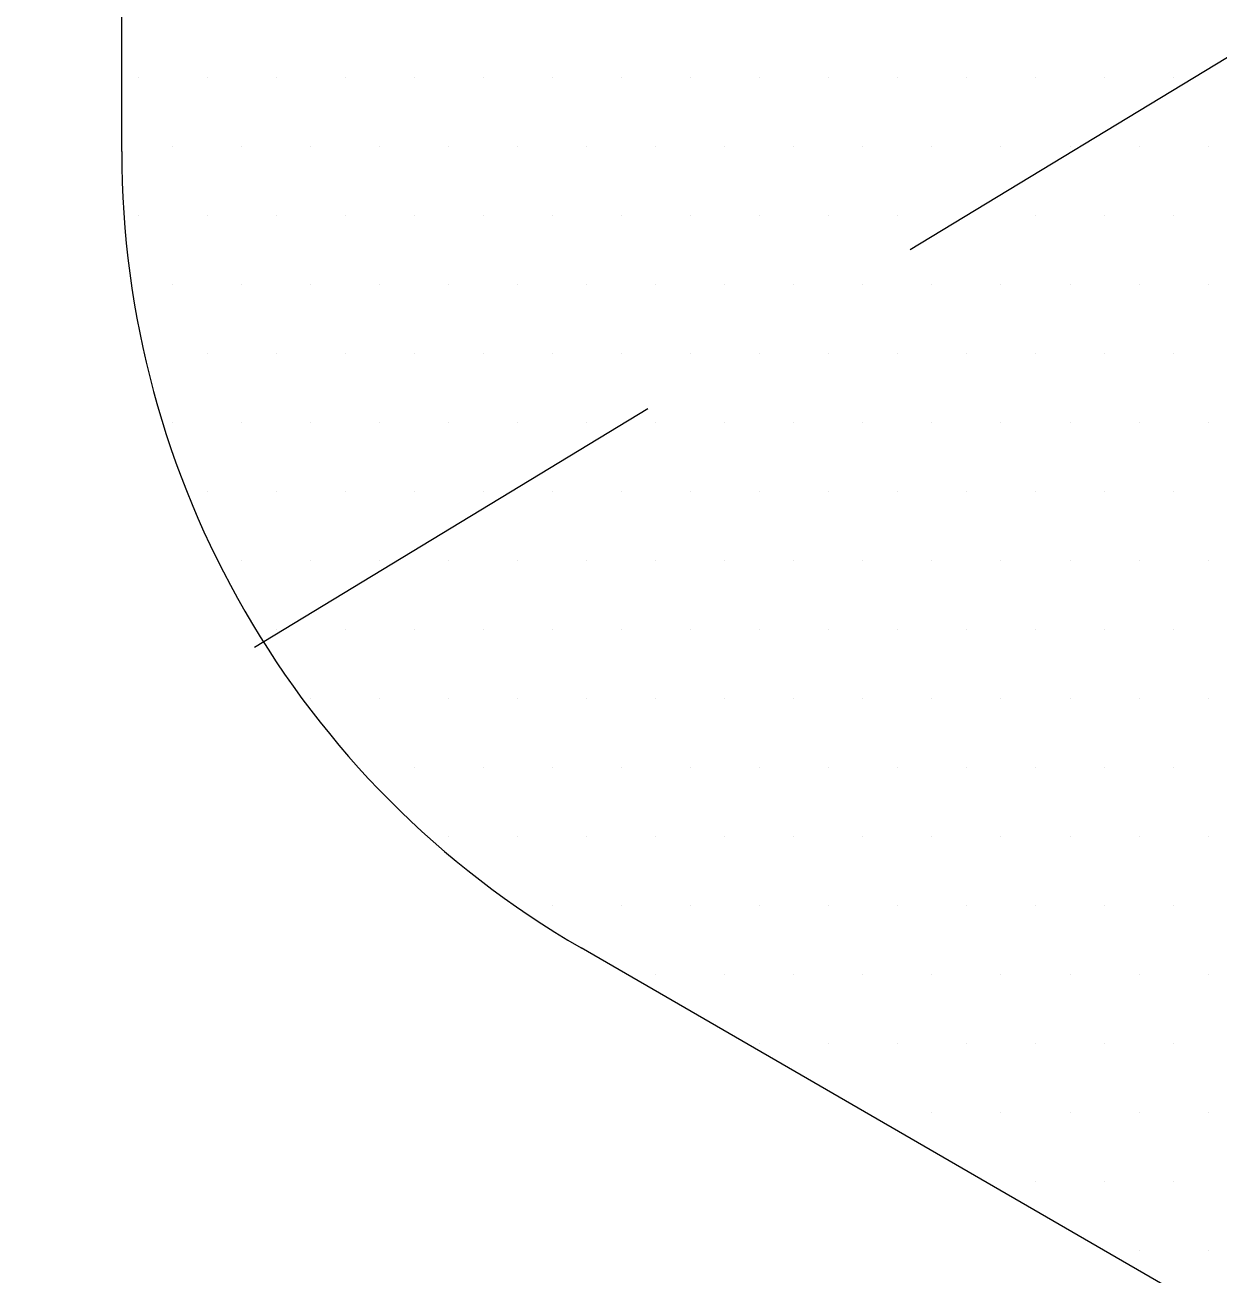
# Model space of a CAD drawing. Extents: x -1328 to 5679, y -4611 to 1603.
# Drawn here: x 729.91 to 753.29, y 932.1 to 956.55 of the extents above; entities that cross this region are included whole.
import ezdxf

# ---------------------------------------------------------------- set-up
doc = ezdxf.new("R2010")
doc.units = 0
doc.header["$MEASUREMENT"] = 0
doc.linetypes.add('AI-Linetype-52', pattern=[15, 9, -6])
for name, color, linetype, lineweight in [('.ATI-HATCH', 7, 'Continuous', 0), ('G-ANNO-TTLB', 7, 'Continuous', 0), ('TYVEK', 7, 'Continuous', 0)]:
    doc.layers.add(name, color=color, linetype=linetype, lineweight=lineweight)

# ---------------------------------------------------------------- blocks, each defined once
blk = doc.blocks.new('Block_249')
at = {"layer": '.ATI-HATCH'}
blk.add_open_spline([(781.09, 915.183), (781.09, 915.183), (809.864, 898.538), (809.864, 898.538), (809.864, 898.538), (835.933, 883.458), (835.933, 883.458), (844.539, 878.479), (855.552, 881.42), (860.53, 890.026), (862.115, 892.766), (862.95, 895.875), (862.95, 899.041), (862.95, 899.041), (862.95, 932.47), (862.95, 932.47), (862.95, 932.47), (836.886, 947.394), (836.886, 947.394), (836.886, 947.394), (836.886, 947.382), (836.886, 947.382), (836.886, 947.382), (836.886, 908.698), (836.886, 908.698), (836.886, 908.698), (809.864, 924.33), (809.864, 924.33), (809.864, 924.33), (754.117, 956.579), (754.117, 956.579), (754.117, 956.579), (754.202, 956.627), (754.202, 956.627), (754.202, 956.627), (754.202, 984.85), (754.202, 984.85), (754.202, 984.85), (731.804, 997.691), (731.804, 997.691), (731.804, 997.691), (731.804, 954.078), (731.804, 954.078), (731.804, 947.652), (735.23, 941.713), (740.792, 938.495), (740.792, 938.495), (781.09, 915.183), (781.09, 915.183)], degree=3, knots=[0, 0, 0, 0, 1, 1, 1, 2, 2, 2, 3, 3, 3, 4, 4, 4, 5, 5, 5, 6, 6, 6, 7, 7, 7, 8, 8, 8, 9, 9, 9, 10, 10, 10, 11, 11, 11, 12, 12, 12, 13, 13, 13, 14, 14, 14, 15, 15, 15, 16, 16, 16, 16], dxfattribs=at)
at = {"layer": '.ATI-HATCH', "color": 8, "lineweight": 0, "true_color": 0x808080}
for points in [[(732.125, 955.53), (732.125, 955.53), (732.125, 955.53), (732.125, 955.53)], [(733.476, 955.53), (733.476, 955.53), (733.476, 955.53), (733.476, 955.53)], [(734.826, 955.53), (734.826, 955.53), (734.826, 955.53), (734.826, 955.53)], [(736.176, 955.53), (736.176, 955.53), (736.176, 955.53), (736.176, 955.53)], [(737.526, 955.53), (737.526, 955.53), (737.526, 955.53), (737.526, 955.53)], [(738.876, 955.53), (738.876, 955.53), (738.876, 955.53), (738.876, 955.53)], [(740.227, 955.53), (740.227, 955.53), (740.227, 955.53), (740.227, 955.53)], [(741.577, 955.53), (741.577, 955.53), (741.577, 955.53), (741.577, 955.53)], [(742.927, 955.53), (742.927, 955.53), (742.927, 955.53), (742.927, 955.53)], [(744.277, 955.53), (744.277, 955.53), (744.277, 955.53), (744.277, 955.53)], [(745.627, 955.53), (745.627, 955.53), (745.627, 955.53), (745.627, 955.53)], [(746.978, 955.53), (746.978, 955.53), (746.978, 955.53), (746.978, 955.53)], [(748.328, 955.53), (748.328, 955.53), (748.328, 955.53), (748.328, 955.53)], [(749.678, 955.53), (749.678, 955.53), (749.678, 955.53), (749.678, 955.53)], [(751.028, 955.53), (751.028, 955.53), (751.028, 955.53), (751.028, 955.53)], [(752.378, 955.53), (752.378, 955.53), (752.378, 955.53), (752.378, 955.53)], [(732.801, 954.18), (732.801, 954.18), (732.801, 954.18), (732.801, 954.18)], [(734.151, 954.18), (734.151, 954.18), (734.151, 954.18), (734.151, 954.18)], [(735.501, 954.18), (735.501, 954.18), (735.501, 954.18), (735.501, 954.18)], [(736.851, 954.18), (736.851, 954.18), (736.851, 954.18), (736.851, 954.18)], [(738.201, 954.18), (738.201, 954.18), (738.201, 954.18), (738.201, 954.18)], [(739.552, 954.18), (739.552, 954.18), (739.552, 954.18), (739.552, 954.18)], [(740.902, 954.18), (740.902, 954.18), (740.902, 954.18), (740.902, 954.18)], [(742.252, 954.18), (742.252, 954.18), (742.252, 954.18), (742.252, 954.18)], [(743.602, 954.18), (743.602, 954.18), (743.602, 954.18), (743.602, 954.18)], [(744.952, 954.18), (744.952, 954.18), (744.952, 954.18), (744.952, 954.18)], [(746.303, 954.18), (746.303, 954.18), (746.303, 954.18), (746.303, 954.18)], [(747.653, 954.18), (747.653, 954.18), (747.653, 954.18), (747.653, 954.18)], [(749.003, 954.18), (749.003, 954.18), (749.003, 954.18), (749.003, 954.18)], [(750.353, 954.18), (750.353, 954.18), (750.353, 954.18), (750.353, 954.18)], [(751.703, 954.18), (751.703, 954.18), (751.703, 954.18), (751.703, 954.18)], [(753.054, 954.18), (753.054, 954.18), (753.054, 954.18), (753.054, 954.18)], [(732.125, 952.83), (732.125, 952.83), (732.125, 952.83), (732.125, 952.83)], [(733.476, 952.83), (733.476, 952.83), (733.476, 952.83), (733.476, 952.83)], [(734.826, 952.83), (734.826, 952.83), (734.826, 952.83), (734.826, 952.83)], [(736.176, 952.83), (736.176, 952.83), (736.176, 952.83), (736.176, 952.83)], [(737.526, 952.83), (737.526, 952.83), (737.526, 952.83), (737.526, 952.83)], [(738.876, 952.83), (738.876, 952.83), (738.876, 952.83), (738.876, 952.83)], [(740.227, 952.83), (740.227, 952.83), (740.227, 952.83), (740.227, 952.83)], [(741.577, 952.83), (741.577, 952.83), (741.577, 952.83), (741.577, 952.83)], [(742.927, 952.83), (742.927, 952.83), (742.927, 952.83), (742.927, 952.83)], [(744.277, 952.83), (744.277, 952.83), (744.277, 952.83), (744.277, 952.83)], [(745.627, 952.83), (745.627, 952.83), (745.627, 952.83), (745.627, 952.83)], [(746.978, 952.83), (746.978, 952.83), (746.978, 952.83), (746.978, 952.83)], [(748.328, 952.83), (748.328, 952.83), (748.328, 952.83), (748.328, 952.83)], [(749.678, 952.83), (749.678, 952.83), (749.678, 952.83), (749.678, 952.83)], [(751.028, 952.83), (751.028, 952.83), (751.028, 952.83), (751.028, 952.83)], [(752.378, 952.83), (752.378, 952.83), (752.378, 952.83), (752.378, 952.83)], [(732.801, 951.48), (732.801, 951.48), (732.801, 951.48), (732.801, 951.48)], [(734.151, 951.48), (734.151, 951.48), (734.151, 951.48), (734.151, 951.48)], [(735.501, 951.48), (735.501, 951.48), (735.501, 951.48), (735.501, 951.48)], [(736.851, 951.48), (736.851, 951.48), (736.851, 951.48), (736.851, 951.48)], [(738.201, 951.48), (738.201, 951.48), (738.201, 951.48), (738.201, 951.48)], [(739.552, 951.48), (739.552, 951.48), (739.552, 951.48), (739.552, 951.48)], [(740.902, 951.48), (740.902, 951.48), (740.902, 951.48), (740.902, 951.48)], [(742.252, 951.48), (742.252, 951.48), (742.252, 951.48), (742.252, 951.48)], [(743.602, 951.48), (743.602, 951.48), (743.602, 951.48), (743.602, 951.48)], [(744.952, 951.48), (744.952, 951.48), (744.952, 951.48), (744.952, 951.48)], [(746.303, 951.48), (746.303, 951.48), (746.303, 951.48), (746.303, 951.48)], [(747.653, 951.48), (747.653, 951.48), (747.653, 951.48), (747.653, 951.48)], [(749.003, 951.48), (749.003, 951.48), (749.003, 951.48), (749.003, 951.48)], [(750.353, 951.48), (750.353, 951.48), (750.353, 951.48), (750.353, 951.48)], [(751.703, 951.48), (751.703, 951.48), (751.703, 951.48), (751.703, 951.48)], [(753.054, 951.48), (753.054, 951.48), (753.054, 951.48), (753.054, 951.48)], [(733.476, 950.13), (733.476, 950.13), (733.476, 950.13), (733.476, 950.13)], [(734.826, 950.13), (734.826, 950.13), (734.826, 950.13), (734.826, 950.13)], [(736.176, 950.13), (736.176, 950.13), (736.176, 950.13), (736.176, 950.13)], [(737.526, 950.13), (737.526, 950.13), (737.526, 950.13), (737.526, 950.13)], [(738.876, 950.13), (738.876, 950.13), (738.876, 950.13), (738.876, 950.13)], [(740.227, 950.13), (740.227, 950.13), (740.227, 950.13), (740.227, 950.13)], [(741.577, 950.13), (741.577, 950.13), (741.577, 950.13), (741.577, 950.13)], [(742.927, 950.13), (742.927, 950.13), (742.927, 950.13), (742.927, 950.13)], [(744.277, 950.13), (744.277, 950.13), (744.277, 950.13), (744.277, 950.13)], [(745.627, 950.13), (745.627, 950.13), (745.627, 950.13), (745.627, 950.13)], [(746.978, 950.13), (746.978, 950.13), (746.978, 950.13), (746.978, 950.13)], [(748.328, 950.13), (748.328, 950.13), (748.328, 950.13), (748.328, 950.13)], [(749.678, 950.13), (749.678, 950.13), (749.678, 950.13), (749.678, 950.13)], [(751.028, 950.13), (751.028, 950.13), (751.028, 950.13), (751.028, 950.13)], [(752.378, 950.13), (752.378, 950.13), (752.378, 950.13), (752.378, 950.13)], [(732.801, 948.779), (732.801, 948.779), (732.801, 948.779), (732.801, 948.779)], [(734.151, 948.779), (734.151, 948.779), (734.151, 948.779), (734.151, 948.779)], [(735.501, 948.779), (735.501, 948.779), (735.501, 948.779), (735.501, 948.779)], [(736.851, 948.779), (736.851, 948.779), (736.851, 948.779), (736.851, 948.779)], [(738.201, 948.779), (738.201, 948.779), (738.201, 948.779), (738.201, 948.779)], [(739.552, 948.779), (739.552, 948.779), (739.552, 948.779), (739.552, 948.779)], [(740.902, 948.779), (740.902, 948.779), (740.902, 948.779), (740.902, 948.779)], [(742.252, 948.779), (742.252, 948.779), (742.252, 948.779), (742.252, 948.779)], [(743.602, 948.779), (743.602, 948.779), (743.602, 948.779), (743.602, 948.779)], [(744.952, 948.779), (744.952, 948.779), (744.952, 948.779), (744.952, 948.779)], [(746.303, 948.779), (746.303, 948.779), (746.303, 948.779), (746.303, 948.779)], [(747.653, 948.779), (747.653, 948.779), (747.653, 948.779), (747.653, 948.779)], [(749.003, 948.779), (749.003, 948.779), (749.003, 948.779), (749.003, 948.779)], [(750.353, 948.779), (750.353, 948.779), (750.353, 948.779), (750.353, 948.779)], [(751.703, 948.779), (751.703, 948.779), (751.703, 948.779), (751.703, 948.779)], [(753.054, 948.779), (753.054, 948.779), (753.054, 948.779), (753.054, 948.779)], [(733.476, 947.429), (733.476, 947.429), (733.476, 947.429), (733.476, 947.429)], [(734.826, 947.429), (734.826, 947.429), (734.826, 947.429), (734.826, 947.429)], [(736.176, 947.429), (736.176, 947.429), (736.176, 947.429), (736.176, 947.429)], [(737.526, 947.429), (737.526, 947.429), (737.526, 947.429), (737.526, 947.429)], [(738.876, 947.429), (738.876, 947.429), (738.876, 947.429), (738.876, 947.429)], [(740.227, 947.429), (740.227, 947.429), (740.227, 947.429), (740.227, 947.429)], [(741.577, 947.429), (741.577, 947.429), (741.577, 947.429), (741.577, 947.429)], [(742.927, 947.429), (742.927, 947.429), (742.927, 947.429), (742.927, 947.429)], [(744.277, 947.429), (744.277, 947.429), (744.277, 947.429), (744.277, 947.429)], [(745.627, 947.429), (745.627, 947.429), (745.627, 947.429), (745.627, 947.429)], [(746.978, 947.429), (746.978, 947.429), (746.978, 947.429), (746.978, 947.429)], [(748.328, 947.429), (748.328, 947.429), (748.328, 947.429), (748.328, 947.429)], [(749.678, 947.429), (749.678, 947.429), (749.678, 947.429), (749.678, 947.429)], [(751.028, 947.429), (751.028, 947.429), (751.028, 947.429), (751.028, 947.429)], [(752.378, 947.429), (752.378, 947.429), (752.378, 947.429), (752.378, 947.429)], [(734.151, 946.079), (734.151, 946.079), (734.151, 946.079), (734.151, 946.079)], [(735.501, 946.079), (735.501, 946.079), (735.501, 946.079), (735.501, 946.079)], [(736.851, 946.079), (736.851, 946.079), (736.851, 946.079), (736.851, 946.079)], [(738.201, 946.079), (738.201, 946.079), (738.201, 946.079), (738.201, 946.079)], [(739.552, 946.079), (739.552, 946.079), (739.552, 946.079), (739.552, 946.079)], [(740.902, 946.079), (740.902, 946.079), (740.902, 946.079), (740.902, 946.079)], [(742.252, 946.079), (742.252, 946.079), (742.252, 946.079), (742.252, 946.079)], [(743.602, 946.079), (743.602, 946.079), (743.602, 946.079), (743.602, 946.079)], [(744.952, 946.079), (744.952, 946.079), (744.952, 946.079), (744.952, 946.079)], [(746.303, 946.079), (746.303, 946.079), (746.303, 946.079), (746.303, 946.079)], [(747.653, 946.079), (747.653, 946.079), (747.653, 946.079), (747.653, 946.079)], [(749.003, 946.079), (749.003, 946.079), (749.003, 946.079), (749.003, 946.079)], [(750.353, 946.079), (750.353, 946.079), (750.353, 946.079), (750.353, 946.079)], [(751.703, 946.079), (751.703, 946.079), (751.703, 946.079), (751.703, 946.079)], [(753.054, 946.079), (753.054, 946.079), (753.054, 946.079), (753.054, 946.079)], [(734.826, 944.729), (734.826, 944.729), (734.826, 944.729), (734.826, 944.729)], [(736.176, 944.729), (736.176, 944.729), (736.176, 944.729), (736.176, 944.729)], [(737.526, 944.729), (737.526, 944.729), (737.526, 944.729), (737.526, 944.729)], [(738.876, 944.729), (738.876, 944.729), (738.876, 944.729), (738.876, 944.729)], [(740.227, 944.729), (740.227, 944.729), (740.227, 944.729), (740.227, 944.729)], [(741.577, 944.729), (741.577, 944.729), (741.577, 944.729), (741.577, 944.729)], [(742.927, 944.729), (742.927, 944.729), (742.927, 944.729), (742.927, 944.729)], [(744.277, 944.729), (744.277, 944.729), (744.277, 944.729), (744.277, 944.729)], [(745.627, 944.729), (745.627, 944.729), (745.627, 944.729), (745.627, 944.729)], [(746.978, 944.729), (746.978, 944.729), (746.978, 944.729), (746.978, 944.729)], [(748.328, 944.729), (748.328, 944.729), (748.328, 944.729), (748.328, 944.729)], [(749.678, 944.729), (749.678, 944.729), (749.678, 944.729), (749.678, 944.729)], [(751.028, 944.729), (751.028, 944.729), (751.028, 944.729), (751.028, 944.729)], [(752.378, 944.729), (752.378, 944.729), (752.378, 944.729), (752.378, 944.729)], [(735.501, 943.379), (735.501, 943.379), (735.501, 943.379), (735.501, 943.379)], [(736.851, 943.379), (736.851, 943.379), (736.851, 943.379), (736.851, 943.379)], [(738.201, 943.379), (738.201, 943.379), (738.201, 943.379), (738.201, 943.379)], [(739.552, 943.379), (739.552, 943.379), (739.552, 943.379), (739.552, 943.379)], [(740.902, 943.379), (740.902, 943.379), (740.902, 943.379), (740.902, 943.379)], [(742.252, 943.379), (742.252, 943.379), (742.252, 943.379), (742.252, 943.379)], [(743.602, 943.379), (743.602, 943.379), (743.602, 943.379), (743.602, 943.379)], [(744.952, 943.379), (744.952, 943.379), (744.952, 943.379), (744.952, 943.379)], [(746.303, 943.379), (746.303, 943.379), (746.303, 943.379), (746.303, 943.379)], [(747.653, 943.379), (747.653, 943.379), (747.653, 943.379), (747.653, 943.379)], [(749.003, 943.379), (749.003, 943.379), (749.003, 943.379), (749.003, 943.379)], [(750.353, 943.379), (750.353, 943.379), (750.353, 943.379), (750.353, 943.379)], [(751.703, 943.379), (751.703, 943.379), (751.703, 943.379), (751.703, 943.379)], [(753.054, 943.379), (753.054, 943.379), (753.054, 943.379), (753.054, 943.379)], [(737.526, 942.028), (737.526, 942.028), (737.526, 942.028), (737.526, 942.028)], [(738.876, 942.028), (738.876, 942.028), (738.876, 942.028), (738.876, 942.028)], [(740.227, 942.028), (740.227, 942.028), (740.227, 942.028), (740.227, 942.028)], [(741.577, 942.028), (741.577, 942.028), (741.577, 942.028), (741.577, 942.028)], [(742.927, 942.028), (742.927, 942.028), (742.927, 942.028), (742.927, 942.028)], [(744.277, 942.028), (744.277, 942.028), (744.277, 942.028), (744.277, 942.028)], [(745.627, 942.028), (745.627, 942.028), (745.627, 942.028), (745.627, 942.028)], [(746.978, 942.028), (746.978, 942.028), (746.978, 942.028), (746.978, 942.028)], [(748.328, 942.028), (748.328, 942.028), (748.328, 942.028), (748.328, 942.028)], [(749.678, 942.028), (749.678, 942.028), (749.678, 942.028), (749.678, 942.028)], [(751.028, 942.028), (751.028, 942.028), (751.028, 942.028), (751.028, 942.028)], [(752.378, 942.028), (752.378, 942.028), (752.378, 942.028), (752.378, 942.028)], [(738.201, 940.678), (738.201, 940.678), (738.201, 940.678), (738.201, 940.678)], [(739.552, 940.678), (739.552, 940.678), (739.552, 940.678), (739.552, 940.678)], [(740.902, 940.678), (740.902, 940.678), (740.902, 940.678), (740.902, 940.678)], [(742.252, 940.678), (742.252, 940.678), (742.252, 940.678), (742.252, 940.678)], [(743.602, 940.678), (743.602, 940.678), (743.602, 940.678), (743.602, 940.678)], [(744.952, 940.678), (744.952, 940.678), (744.952, 940.678), (744.952, 940.678)], [(746.303, 940.678), (746.303, 940.678), (746.303, 940.678), (746.303, 940.678)], [(747.653, 940.678), (747.653, 940.678), (747.653, 940.678), (747.653, 940.678)], [(749.003, 940.678), (749.003, 940.678), (749.003, 940.678), (749.003, 940.678)], [(750.353, 940.678), (750.353, 940.678), (750.353, 940.678), (750.353, 940.678)], [(751.703, 940.678), (751.703, 940.678), (751.703, 940.678), (751.703, 940.678)], [(753.054, 940.678), (753.054, 940.678), (753.054, 940.678), (753.054, 940.678)], [(740.227, 939.328), (740.227, 939.328), (740.227, 939.328), (740.227, 939.328)], [(741.577, 939.328), (741.577, 939.328), (741.577, 939.328), (741.577, 939.328)], [(742.927, 939.328), (742.927, 939.328), (742.927, 939.328), (742.927, 939.328)], [(744.277, 939.328), (744.277, 939.328), (744.277, 939.328), (744.277, 939.328)], [(745.627, 939.328), (745.627, 939.328), (745.627, 939.328), (745.627, 939.328)], [(746.978, 939.328), (746.978, 939.328), (746.978, 939.328), (746.978, 939.328)], [(748.328, 939.328), (748.328, 939.328), (748.328, 939.328), (748.328, 939.328)], [(749.678, 939.328), (749.678, 939.328), (749.678, 939.328), (749.678, 939.328)], [(751.028, 939.328), (751.028, 939.328), (751.028, 939.328), (751.028, 939.328)], [(752.378, 939.328), (752.378, 939.328), (752.378, 939.328), (752.378, 939.328)], [(742.252, 937.978), (742.252, 937.978), (742.252, 937.978), (742.252, 937.978)], [(743.602, 937.978), (743.602, 937.978), (743.602, 937.978), (743.602, 937.978)], [(744.952, 937.978), (744.952, 937.978), (744.952, 937.978), (744.952, 937.978)], [(746.303, 937.978), (746.303, 937.978), (746.303, 937.978), (746.303, 937.978)], [(747.653, 937.978), (747.653, 937.978), (747.653, 937.978), (747.653, 937.978)], [(749.003, 937.978), (749.003, 937.978), (749.003, 937.978), (749.003, 937.978)], [(750.353, 937.978), (750.353, 937.978), (750.353, 937.978), (750.353, 937.978)], [(751.703, 937.978), (751.703, 937.978), (751.703, 937.978), (751.703, 937.978)], [(753.054, 937.978), (753.054, 937.978), (753.054, 937.978), (753.054, 937.978)], [(744.277, 936.628), (744.277, 936.628), (744.277, 936.628), (744.277, 936.628)], [(745.627, 936.628), (745.627, 936.628), (745.627, 936.628), (745.627, 936.628)], [(746.978, 936.628), (746.978, 936.628), (746.978, 936.628), (746.978, 936.628)], [(748.328, 936.628), (748.328, 936.628), (748.328, 936.628), (748.328, 936.628)], [(749.678, 936.628), (749.678, 936.628), (749.678, 936.628), (749.678, 936.628)], [(751.028, 936.628), (751.028, 936.628), (751.028, 936.628), (751.028, 936.628)], [(752.378, 936.628), (752.378, 936.628), (752.378, 936.628), (752.378, 936.628)], [(747.653, 935.277), (747.653, 935.277), (747.653, 935.277), (747.653, 935.277)], [(749.003, 935.277), (749.003, 935.277), (749.003, 935.277), (749.003, 935.277)], [(750.353, 935.277), (750.353, 935.277), (750.353, 935.277), (750.353, 935.277)], [(751.703, 935.277), (751.703, 935.277), (751.703, 935.277), (751.703, 935.277)], [(753.054, 935.277), (753.054, 935.277), (753.054, 935.277), (753.054, 935.277)], [(749.678, 933.927), (749.678, 933.927), (749.678, 933.927), (749.678, 933.927)], [(751.028, 933.927), (751.028, 933.927), (751.028, 933.927), (751.028, 933.927)], [(752.378, 933.927), (752.378, 933.927), (752.378, 933.927), (752.378, 933.927)], [(751.703, 932.577), (751.703, 932.577), (751.703, 932.577), (751.703, 932.577)], [(753.054, 932.577), (753.054, 932.577), (753.054, 932.577), (753.054, 932.577)]]:
    blk.add_open_spline(points, degree=3, dxfattribs=at)

msp = doc.modelspace()

# ---------------------------------------------------------------- hatches: boundary and pattern name
at = {"layer": 'G-ANNO-TTLB', "true_color": 0xff00ff, "transparency": 33554687}
h = msp.add_hatch(color=6, dxfattribs=at)
edge = h.paths.add_edge_path()
edge.add_spline(control_points=[(1625.998, -853.91), (1625.998, -853.91), (-1303.52, -853.91), (-1303.52, -853.91), (-1303.52, -853.91), (-1303.52, 1603.09), (-1303.52, 1603.09), (-1303.52, 1603.09), (1625.998, 1603.09), (1625.998, 1603.09), (1625.998, 1603.09), (1625.998, -853.91), (1625.998, -853.91)], knot_values=[0, 0, 0, 0, 1, 1, 1, 2, 2, 2, 3, 3, 3, 4, 4, 4, 4], degree=3, periodic=0)
edge = h.paths.add_edge_path()
edge.add_spline(control_points=[(-1294.52, 1594.09), (-1294.52, 1594.09), (-1294.52, -844.91), (-1294.52, -844.91), (-1294.52, -844.91), (1616.998, -844.91), (1616.998, -844.91), (1616.998, -844.91), (1616.998, 1594.09), (1616.998, 1594.09), (1616.998, 1594.09), (-1294.52, 1594.09), (-1294.52, 1594.09)], knot_values=[0, 0, 0, 0, 1, 1, 1, 2, 2, 2, 3, 3, 3, 4, 4, 4, 4], degree=3, periodic=0)
edge.add_line((-1294.52, 1594.09), (-1294.52, 1594.09))

# ---------------------------------------------------------------- linework, layer by layer
at = {"layer": 'G-ANNO-TTLB'}
for points in [[(1625.998, -853.91), (1625.998, -853.91), (-1303.52, -853.91), (-1303.52, -853.91), (-1303.52, -853.91), (-1303.52, 1603.09), (-1303.52, 1603.09), (-1303.52, 1603.09), (1625.998, 1603.09), (1625.998, 1603.09), (1625.998, 1603.09), (1625.998, -853.91), (1625.998, -853.91)], [(-1294.52, 1594.09), (-1294.52, 1594.09), (-1294.52, -844.91), (-1294.52, -844.91), (-1294.52, -844.91), (1616.998, -844.91), (1616.998, -844.91), (1616.998, -844.91), (1616.998, 1594.09), (1616.998, 1594.09), (1616.998, 1594.09), (-1294.52, 1594.09), (-1294.52, 1594.09)]]:
    msp.add_open_spline(points, degree=3, knots=[0, 0, 0, 0, 1, 1, 1, 2, 2, 2, 3, 3, 3, 4, 4, 4, 4], dxfattribs=at)
at = {"layer": 'TYVEK', "color": 4, "lineweight": 25, "true_color": 0x00ffff}
for p, q in [((731.804, 954.078), (731.804, 997.691)), ((781.09, 915.183), (740.792, 938.495))]:
    msp.add_line(p, q, dxfattribs=at)
at = {"layer": 'TYVEK', "color": 18, "linetype": 'AI-Linetype-52', "lineweight": 25, "true_color": 0x000000}
msp.add_line((754.921, 956.823), (697.073, 921.723), dxfattribs=at)
at = {"layer": 'TYVEK', "color": 4, "lineweight": 25, "true_color": 0x00ffff}
msp.add_open_spline([(731.804, 954.078), (731.804, 947.652), (735.23, 941.713), (740.792, 938.495)], degree=3, dxfattribs=at)

# ---------------------------------------------------------------- block references
at = {"layer": '.ATI-HATCH'}
msp.add_blockref('Block_249', (0, 0), dxfattribs=at)

doc.saveas('drawing.dxf')
